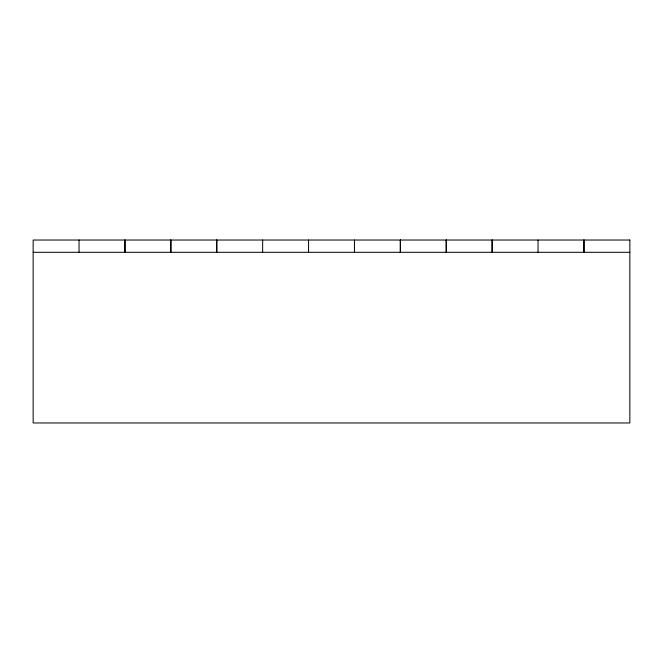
<?xml version="1.0" encoding="UTF-8"?>
<svg xmlns="http://www.w3.org/2000/svg" width="663" height="663" viewBox="0 0 663 663"><rect width="100%" height="100%" fill="white"/><g stroke="black" fill="none" stroke-linecap="round" stroke-linejoin="round"><path stroke-width="0.99" d="M308.552 252.305L308.552 240.031M354.448 252.305L354.448 240.031M538.049 252.305L538.049 240.031M33.15 252.305L629.85 252.305M262.647 240.031L262.647 252.305M79.046 240.031L79.046 252.305M124.951 240.031L124.951 252.305L124.951 240.031M170.847 240.031L170.847 252.305L170.847 240.031M216.751 240.031L216.751 252.305L216.751 240.031M400.353 240.031L400.353 252.305L400.353 240.031M446.249 240.031L446.249 252.305L446.249 240.031M492.153 240.031L492.153 252.305L492.153 240.031M583.954 240.031L583.954 252.305L583.954 240.031M629.85 240.031L33.15 240.031L33.15 422.969L629.85 422.969L629.85 240.031"/></g></svg>
